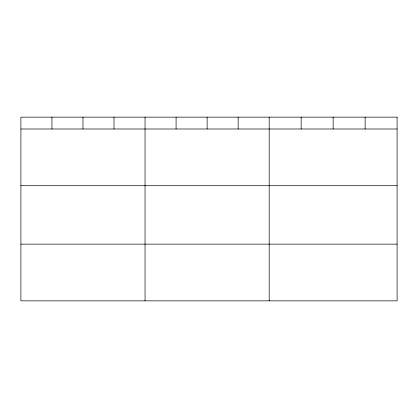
<?xml version="1.0" encoding="UTF-8"?>
<svg xmlns="http://www.w3.org/2000/svg" width="418" height="418" viewBox="0 0 418 418"><rect width="100%" height="100%" fill="white"/><g stroke="black" fill="none" stroke-linecap="round" stroke-linejoin="round"><path stroke-width="0.63" d="M20.9 128.995L397.1 128.995M20.9 185.707L397.1 185.707M20.9 244.138L397.1 244.138M365.123 117.15L365.123 128.995M333.146 117.15L333.146 128.995M301.169 117.15L301.169 128.995M269.192 117.15L269.192 300.85M238.155 117.15L238.155 128.995M207.119 117.15L207.119 128.995M176.082 117.15L176.082 128.995M145.046 117.15L145.046 300.85M114.009 117.15L114.009 128.995M82.973 117.15L82.973 128.995M51.937 117.15L51.937 128.995M397.1 117.15L20.9 117.15L20.9 300.85L397.1 300.85L397.1 117.15"/></g></svg>
